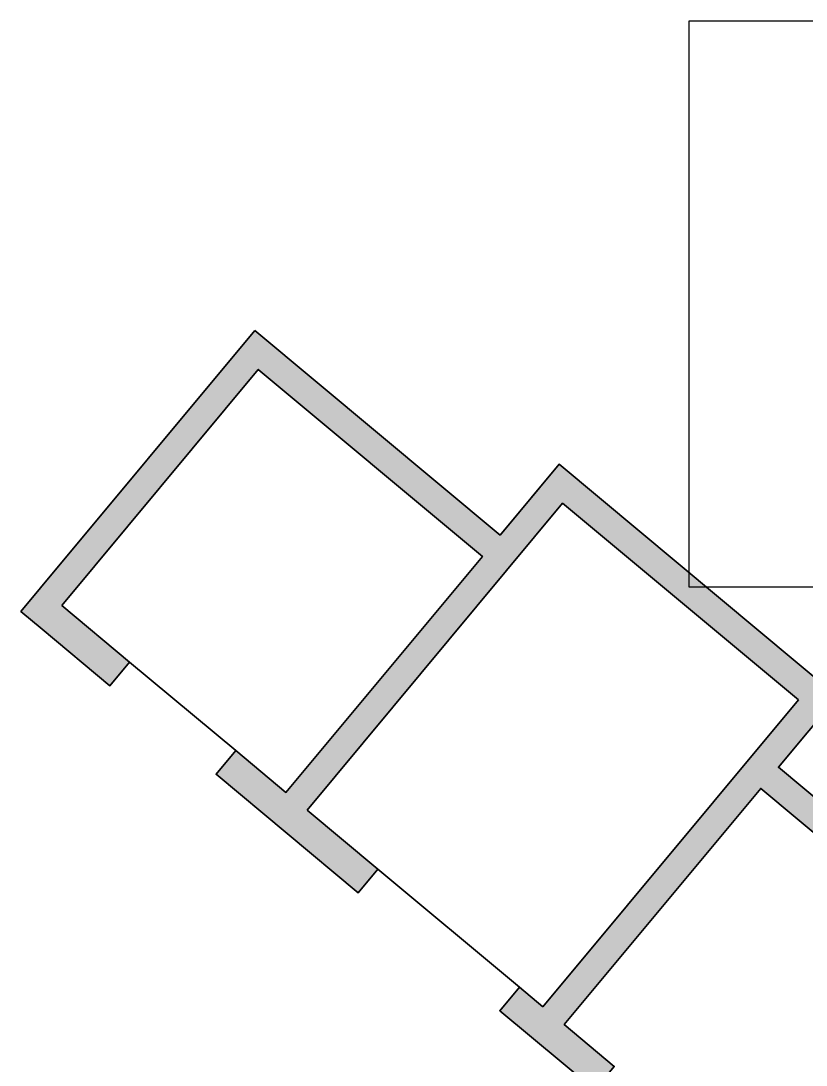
# Model space of a CAD drawing. Header units: feet. Extents: x 600 to 2744, y 411 to 1435.
# Drawn here: x 2117.4 to 2315, y 827 to 1089.6 of the extents above; entities that cross this region are included whole.
import ezdxf

# ---------------------------------------------------------------- set-up
doc = ezdxf.new("R2010")
doc.units = ezdxf.units.FT
for name, color, linetype, lineweight in [('PQI-A-FLOR', 21, 'Continuous', 30), ('PQI-A-IN-FURN', 39, 'Continuous', 13), ('PQI-A-WALL', 30, 'Continuous', 50), ('PQI-ST-COLM', 34, 'Continuous', 40)]:
    doc.layers.add(name, color=color, linetype=linetype, lineweight=lineweight)

msp = doc.modelspace()

# ---------------------------------------------------------------- hatches: boundary and pattern name
at = {"layer": 'PQI-A-IN-FURN', "true_color": 0x000000}
h = msp.add_hatch(color=18, dxfattribs=at)
h.dxf.hatch_style = 1
h.paths.add_polyline_path([(2338.76, 1006.74), (2331.03, 1006.74), (2331.01, 966.87), (2362.3, 966.87), (2362.3, 970.74), (2338.74, 970.74)], flags=17)
h.paths.add_polyline_path([(2252.83, 978.07), (2237.99, 960.26), (2176.25, 1011.7), (2122.34, 947), (2117.4, 941.06), (2122.74, 936.61), (2139.8, 922.39), (2144.75, 928.33), (2127.69, 942.55), (2177.15, 1001.91), (2233.54, 954.92), (2184.08, 895.56), (2171.46, 906.07), (2166.52, 900.14), (2202.28, 870.34), (2207.23, 876.27), (2189.42, 891.11), (2253.72, 968.27), (2313.07, 918.81), (2248.78, 841.65), (2242.84, 846.6), (2237.89, 840.66), (2261.79, 820.75), (2266.73, 826.69), (2254.12, 837.2), (2303.58, 896.56), (2359.97, 849.57), (2310.51, 790.21), (2293.44, 804.43), (2288.5, 798.49), (2319.39, 772.75), (2311.75, 763.58), (2317.68, 758.63), (2330.27, 773.74), (2317.93, 784.03), (2320.4, 787), (2371.84, 848.73), (2308.03, 901.9), (2322.87, 919.71)])
h.paths.add_polyline_path([(2338.74, 938.75), (2338.74, 941.55), (2331.01, 941.55), (2316.93, 924.65), (2322.87, 919.71)], flags=17)
h.paths.add_polyline_path([(2290.48, 725.99), (2292.95, 728.95), (2286.97, 733.84), (2279.6, 725), (2325.75, 686.54), (2330.7, 692.48)])
h.paths.add_polyline_path([(2330.7, 692.48), (2325.75, 686.54), (2356.91, 660.57), (2361.86, 666.51)])
h.paths.add_polyline_path([(2395.1, 767.28), (2407.63, 767.28), (2407.63, 767.29), (2408.73, 767.29), (2408.73, 767.28), (2409.11, 767.28), (2409.11, 767.29), (2409.6, 767.29), (2409.6, 767.28), (2409.98, 767.28), (2409.98, 767.29), (2411.08, 767.28), (2489.37, 767.28), (2489.37, 766.31), (2497.09, 766.31), (2497.09, 767.28), (2497.09, 771.15), (2391.23, 771.15), (2391.23, 695.45), (2327.13, 695.45), (2330.7, 692.48), (2330.7, 692.48), (2336.41, 687.72), (2395.1, 687.72)])
h.paths.add_polyline_path([(2489.36, 612.01), (2421.22, 612.02), (2430.49, 604.29), (2489.36, 604.29)])

# ---------------------------------------------------------------- linework, layer by layer
at = {"color": 1}
msp.add_lwpolyline([(2285.6, 1089.56), (2521.13, 1089.56), (2521.13, 947.18), (2285.6, 947.18)], close=True, dxfattribs=at)
at = {"layer": 'PQI-A-FLOR', "color": 0, "lineweight": 35}
for points in [[(2144.75, 928.33), (2171.46, 906.07)], [(2242.84, 846.6), (2207.23, 876.27)]]:
    msp.add_lwpolyline(points, dxfattribs=at)
at = {"layer": 'PQI-A-IN-FURN', "color": 0, "lineweight": 35}
msp.add_line((2248.78, 841.65), (2313.07, 918.81), dxfattribs=at)
at = {"layer": 'PQI-A-WALL', "color": 0, "lineweight": 35, "ltscale": 1000}
for points in [[(2127.69, 942.55), (2144.75, 928.33), (2139.8, 922.39), (2122.74, 936.61)], [(2189.42, 891.11), (2207.23, 876.27), (2202.28, 870.34), (2166.52, 900.14), (2171.46, 906.07), (2184.08, 895.56)], [(2254.12, 837.2), (2266.73, 826.69), (2261.79, 820.75), (2237.89, 840.66), (2242.84, 846.6), (2248.78, 841.65)]]:
    msp.add_lwpolyline(points, dxfattribs=at)
at = {"layer": 'PQI-ST-COLM', "color": 0, "lineweight": 35}
for points in [[(2176.25, 1011.7), (2122.34, 947), (2122.34, 947), (2117.4, 941.06), (2122.74, 936.61)], [(2308.03, 901.9), (2322.87, 919.71), (2252.83, 978.07), (2237.99, 960.26), (2176.25, 1011.7)], [(2127.69, 942.55), (2177.15, 1001.91), (2233.54, 954.92), (2184.08, 895.56), (2184.08, 895.56), (2184.08, 895.56)], [(2238.36, 960.71), (2252.83, 978.07), (2322.87, 919.71), (2308.03, 901.9), (2371.84, 848.73)], [(2313.07, 918.81), (2253.72, 968.27), (2189.42, 891.11)], [(2189.42, 891.11), (2189.42, 891.11), (2253.72, 968.27), (2313.07, 918.81)], [(2310.51, 790.21), (2310.51, 790.21), (2359.97, 849.57), (2303.58, 896.56), (2254.12, 837.2), (2254.12, 837.2), (2254.12, 837.2)]]:
    msp.add_lwpolyline(points, dxfattribs=at)
at = {"layer": 'PQI-ST-COLM', "lineweight": 35}
msp.add_lwpolyline([(2248.78, 841.65), (2248.78, 841.65)], close=True, dxfattribs=at)

doc.saveas('drawing.dxf')
